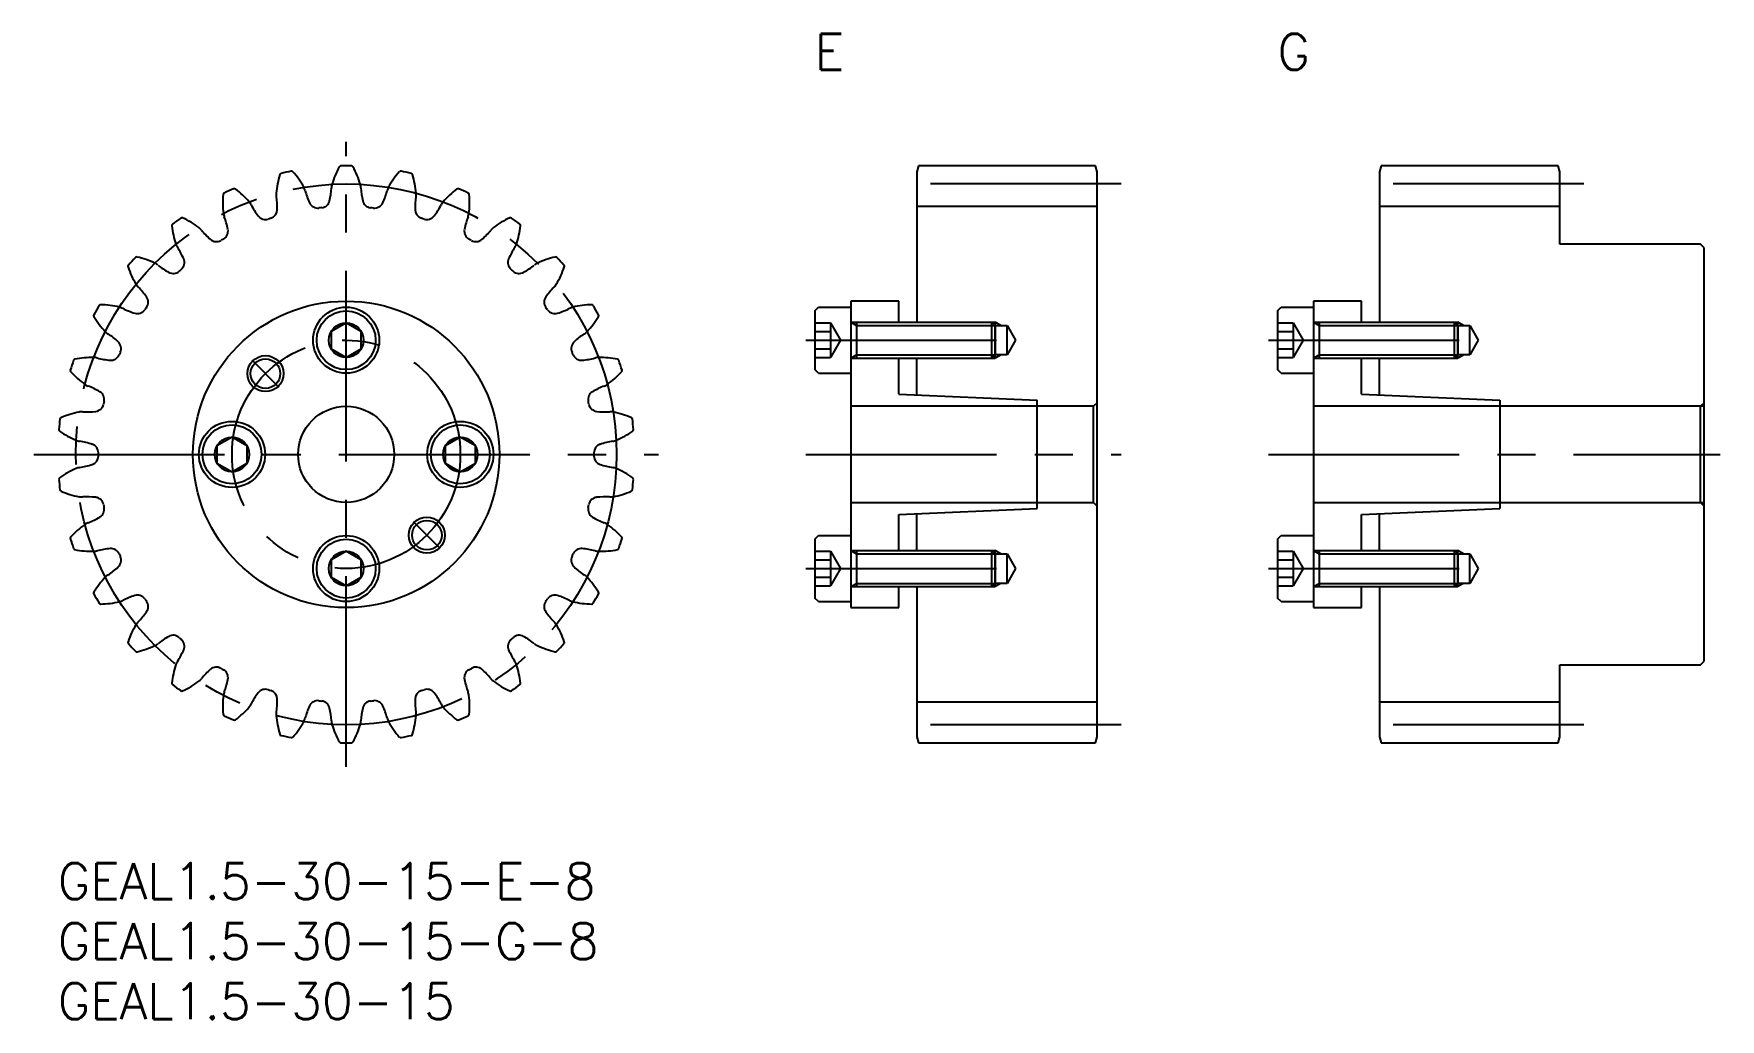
# Model space of a CAD drawing. Extents: x -2 to 138, y -13 to 69.
import ezdxf

# ---------------------------------------------------------------- set-up
doc = ezdxf.new("R2010")
doc.units = 0
doc.header["$LTSCALE"] = 0.5
doc.linetypes.add('CENTER', pattern=[50.8, 31.75, -6.35, 6.35, -6.35])
for name, color, linetype in [('MSM_CENTER', 1, 'CENTER'), ('MSM_CONTINUOUS', 7, 'CONTINUOUS'), ('MSM_NARROW', 5, 'CONTINUOUS'), ('MSM_PART_NUMBER', 7, 'CONTINUOUS')]:
    doc.layers.add(name, color=color, linetype=linetype)
doc.styles.get("Standard").update_dxf_attribs({"font": 'txt.shx', "height": 1, "bigfont": 'bigfont.shx'})

# ---------------------------------------------------------------- blocks, each defined once
blk = doc.blocks.new('*U3')
at = {"layer": 'MSM_PART_NUMBER'}
blk.add_text('GEAL1.5-30-15-G-8', height=3, dxfattribs=at).set_placement((0, -8))
blk = doc.blocks.new('*U4')
at = {"layer": 'MSM_PART_NUMBER'}
blk.add_text('GEAL1.5-30-15-E-8', height=3, dxfattribs=at).set_placement((0, -3))
blk = doc.blocks.new('*U5')
at = {"layer": 'MSM_PART_NUMBER'}
blk.add_text('GEAL1.5-30-15', height=3, dxfattribs=at).set_placement((0, -13))
blk = doc.blocks.new('*U6')
at = {"layer": 'MSM_PART_NUMBER'}
blk.add_text('E', height=3, dxfattribs=at).set_placement((63, 66))
blk = doc.blocks.new('*U7')
at = {"layer": 'MSM_PART_NUMBER'}
blk.add_text('G', height=3, dxfattribs=at).set_placement((101.5, 66))

msp = doc.modelspace()

# ---------------------------------------------------------------- linework, layer by layer
at = {"layer": 'MSM_CENTER'}
for p, q in [((24, 8), (24, 60)), ((88.5, 56.5), (69.5, 56.5)), ((127, 56.5), (108, 56.5)), ((62.25, 43.5), (80.12, 43.5)), ((100.75, 43.5), (118.62, 43.5)), ((16.17, 41.83), (18.4, 39.6)), ((-2, 34), (50, 34)), ((62.25, 34), (88.5, 34)), ((100.75, 34), (138.35, 34)), ((31.83, 26.17), (29.6, 28.4)), ((62.25, 24.5), (80.12, 24.5)), ((100.75, 24.5), (118.62, 24.5)), ((88.5, 11.5), (69.5, 11.5)), ((127, 11.5), (108, 11.5))]:
    msp.add_line(p, q, dxfattribs=at)
for radius in [22.5, 9.5]:
    msp.add_circle((24, 34), radius, dxfattribs=at)
at = {"layer": 'MSM_CONTINUOUS'}
for p, q in [((71.63, 58), (71.5, 57.5)), ((86.37, 58), (71.63, 58)), ((86.5, 57.5), (86.37, 58)), ((110.13, 58), (110, 57.5)), ((124.87, 58), (110.13, 58)), ((125, 57.5), (124.87, 58)), ((71.5, 57.5), (71.5, 45)), ((86.5, 10.5), (86.5, 57.5)), ((110, 57.5), (110, 45)), ((125, 51.5), (125, 57.5)), ((86.5, 54.62), (71.5, 54.62)), ((125, 54.62), (110, 54.62)), ((136.7, 51.5), (125, 51.5)), ((137, 51.2), (136.7, 51.5)), ((137, 16.8), (137, 51.2)), ((66, 46.75), (66, 21.25)), ((70, 46.75), (66, 46.75)), ((70, 45), (70, 46.75)), ((104.5, 46.75), (104.5, 21.25)), ((108.5, 46.75), (104.5, 46.75)), ((108.5, 45), (108.5, 46.75)), ((24, 44.94), (22.75, 44.22)), ((25.25, 44.22), (24, 44.94)), ((63, 45.95), (63.3, 46.25)), ((63, 45.95), (63, 41.05)), ((63, 44.94), (64.3, 44.94)), ((63.3, 46.25), (66, 46.25)), ((64.3, 44.94), (64.3, 42.06)), ((64.3, 44.94), (65.13, 43.5)), ((66, 45), (77.73, 45)), ((66.47, 45), (66.47, 42)), ((77.73, 42), (77.73, 45)), ((77.73, 45), (78, 44.73)), ((101.5, 45.95), (101.8, 46.25)), ((101.5, 45.95), (101.5, 41.05)), ((101.5, 44.94), (102.8, 44.94)), ((101.8, 46.25), (104.5, 46.25)), ((102.8, 44.94), (102.8, 42.06)), ((102.8, 44.94), (103.63, 43.5)), ((104.5, 45), (116.23, 45)), ((104.97, 45), (104.97, 42)), ((116.23, 42), (116.23, 45)), ((116.23, 45), (116.5, 44.73)), ((22.75, 44.22), (22.75, 42.78)), ((25.25, 42.78), (25.25, 44.22)), ((63, 44.22), (64.3, 44.22)), ((78, 44.73), (79, 44.73)), ((78, 44.73), (78, 42.27)), ((79, 42.27), (79, 44.73)), ((79, 44.73), (79.71, 43.5)), ((101.5, 44.22), (102.8, 44.22)), ((116.5, 44.73), (117.5, 44.73)), ((116.5, 44.73), (116.5, 42.27)), ((117.5, 42.27), (117.5, 44.73)), ((117.5, 44.73), (118.21, 43.5)), ((22.75, 42.78), (24, 42.06)), ((24, 42.06), (25.25, 42.78)), ((63, 42.78), (64.3, 42.78)), ((65.13, 43.5), (64.3, 42.06)), ((78, 42.27), (77.73, 42)), ((79, 42.27), (78, 42.27)), ((79.71, 43.5), (79, 42.27)), ((101.5, 42.78), (102.8, 42.78)), ((103.63, 43.5), (102.8, 42.06)), ((116.5, 42.27), (116.23, 42)), ((117.5, 42.27), (116.5, 42.27)), ((118.21, 43.5), (117.5, 42.27)), ((63, 42.06), (64.3, 42.06)), ((63.3, 40.75), (63, 41.05)), ((63.3, 40.75), (66, 40.75)), ((66, 42), (77.73, 42)), ((70, 39), (70, 42)), ((71.5, 38.93), (71.5, 42)), ((101.5, 42.06), (102.8, 42.06)), ((101.8, 40.75), (101.5, 41.05)), ((101.8, 40.75), (104.5, 40.75)), ((104.5, 42), (116.23, 42)), ((108.5, 39), (108.5, 42)), ((110, 38.93), (110, 42)), ((86.2, 38), (66, 38)), ((70, 39), (81.5, 38.5)), ((81.5, 29.5), (81.5, 38.5)), ((86.5, 38.3), (86.2, 38)), ((86.2, 30), (86.2, 38)), ((137, 38), (104.5, 38)), ((108.5, 39), (120, 38.5)), ((120, 38.5), (120, 29.5)), ((137, 38.3), (136.7, 38)), ((136.7, 30), (136.7, 38)), ((14.5, 35.44), (13.25, 34.72)), ((15.75, 34.72), (14.5, 35.44)), ((33.5, 35.44), (32.25, 34.72)), ((34.75, 34.72), (33.5, 35.44)), ((13.25, 34.72), (13.25, 33.28)), ((15.75, 33.28), (15.75, 34.72)), ((32.25, 34.72), (32.25, 33.28)), ((34.75, 33.28), (34.75, 34.72)), ((13.25, 33.28), (14.5, 32.56)), ((14.5, 32.56), (15.75, 33.28)), ((32.25, 33.28), (33.5, 32.56)), ((33.5, 32.56), (34.75, 33.28)), ((66, 30), (86.2, 30)), ((70, 29), (81.5, 29.5)), ((86.2, 30), (86.5, 29.7)), ((104.5, 30), (137, 30)), ((108.5, 29), (120, 29.5)), ((136.7, 30), (137, 29.7)), ((70, 26), (70, 29)), ((71.5, 26), (71.5, 29.07)), ((108.5, 26), (108.5, 29)), ((110, 26), (110, 29.07)), ((63, 26.95), (63.3, 27.25)), ((63, 26.95), (63, 22.05)), ((63.3, 27.25), (66, 27.25)), ((101.5, 26.95), (101.8, 27.25)), ((101.5, 26.95), (101.5, 22.05)), ((101.8, 27.25), (104.5, 27.25)), ((24, 25.94), (22.75, 25.22)), ((25.25, 25.22), (24, 25.94)), ((63, 25.94), (64.3, 25.94)), ((64.3, 25.94), (64.3, 23.06)), ((64.3, 25.94), (65.13, 24.5)), ((66, 26), (77.73, 26)), ((66.47, 26), (66.47, 23)), ((77.73, 23), (77.73, 26)), ((77.73, 26), (78, 25.73)), ((78, 25.73), (79, 25.73)), ((78, 25.73), (78, 23.27)), ((79, 23.27), (79, 25.73)), ((79, 25.73), (79.71, 24.5)), ((101.5, 25.94), (102.8, 25.94)), ((102.8, 25.94), (102.8, 23.06)), ((102.8, 25.94), (103.63, 24.5)), ((104.5, 26), (116.23, 26)), ((104.97, 26), (104.97, 23)), ((116.23, 23), (116.23, 26)), ((116.23, 26), (116.5, 25.73)), ((116.5, 25.73), (117.5, 25.73)), ((116.5, 25.73), (116.5, 23.27)), ((117.5, 23.27), (117.5, 25.73)), ((117.5, 25.73), (118.21, 24.5)), ((22.75, 25.22), (22.75, 23.78)), ((25.25, 23.78), (25.25, 25.22)), ((63, 25.22), (64.3, 25.22)), ((65.13, 24.5), (64.3, 23.06)), ((79.71, 24.5), (79, 23.27)), ((101.5, 25.22), (102.8, 25.22)), ((103.63, 24.5), (102.8, 23.06)), ((118.21, 24.5), (117.5, 23.27)), ((22.75, 23.78), (24, 23.06)), ((24, 23.06), (25.25, 23.78)), ((63, 23.78), (64.3, 23.78)), ((63, 23.06), (64.3, 23.06)), ((66, 23), (77.73, 23)), ((70, 21.25), (70, 23)), ((71.5, 23), (71.5, 10.5)), ((78, 23.27), (77.73, 23)), ((79, 23.27), (78, 23.27)), ((101.5, 23.78), (102.8, 23.78)), ((101.5, 23.06), (102.8, 23.06)), ((104.5, 23), (116.23, 23)), ((108.5, 21.25), (108.5, 23)), ((110, 23), (110, 10.5)), ((116.5, 23.27), (116.23, 23)), ((117.5, 23.27), (116.5, 23.27)), ((63.3, 21.75), (63, 22.05)), ((63.3, 21.75), (66, 21.75)), ((66, 21.25), (70, 21.25)), ((101.8, 21.75), (101.5, 22.05)), ((101.8, 21.75), (104.5, 21.75)), ((104.5, 21.25), (108.5, 21.25)), ((125, 10.5), (125, 16.5)), ((125, 16.5), (136.7, 16.5)), ((136.7, 16.5), (137, 16.8)), ((86.5, 13.37), (71.5, 13.37)), ((125, 13.37), (110, 13.37)), ((71.5, 10.5), (71.63, 10)), ((71.63, 10), (86.37, 10)), ((86.37, 10), (86.5, 10.5)), ((110, 10.5), (110.13, 10)), ((110.13, 10), (124.87, 10)), ((124.87, 10), (125, 10.5))]:
    msp.add_line(p, q, dxfattribs=at)
for centre, radius in [((24, 34), 12.75), ((24, 43.5), 2.75), ((24, 43.5), 2.45), ((24, 43.5), 1.44), ((17.28, 40.72), 1.23), ((24, 34), 4), ((14.5, 34), 2.75), ((33.5, 34), 2.75), ((14.5, 34), 2.45), ((14.5, 34), 1.44), ((33.5, 34), 2.45), ((33.5, 34), 1.44), ((30.72, 27.28), 1.23), ((24, 24.5), 2.75), ((24, 24.5), 2.45), ((24, 24.5), 1.44)]:
    msp.add_circle(centre, radius, dxfattribs=at)
for centre, radius, start, end in [((24, 34), 24, 100.9665, 103.0335), ((19.46, 57.41), 0.15, 41.057, 100.9665), ((29.99, 54.28), 7.5, 150.943, 163), ((23.57, 57.85), 0.15, 91.0335, 150.943), ((24, 34), 24, 88.9665, 91.0335), ((24.43, 57.85), 0.15, 29.057, 88.9665), ((18.01, 54.28), 7.5, 17, 29.057), ((28.54, 57.41), 0.15, 79.0335, 138.943), ((24, 34), 24, 76.9665, 79.0335), ((25.65, 55.08), 7.5, 162.943, 175), ((18.62, 57.24), 0.15, 103.0335, 162.943), ((13.92, 52.59), 7.5, 29, 41.057), ((19.4, 55.63), 1.23, 15.2179, 29), ((16.11, 56.55), 6.67, 347.4878, 356.7821), ((24, 56.11), 1.23, 163, 176.7821), ((24, 56.11), 1.23, 3.2179, 17), ((31.89, 56.55), 6.67, 183.2179, 192.5122), ((28.6, 55.63), 1.23, 151, 164.7821), ((34.08, 52.59), 7.5, 138.943, 151), ((29.38, 57.24), 0.15, 17.057, 76.9665), ((22.35, 55.08), 7.5, 5, 17.057), ((21.23, 54.96), 7.5, 174.943, 187), ((13.91, 55.61), 0.15, 115.0335, 174.943), ((24, 34), 24, 112.9665, 115.0335), ((14.69, 55.96), 0.15, 53.057, 112.9665), ((10.28, 50.09), 7.5, 41, 53.057), ((15.01, 54.2), 1.23, 27.2179, 41), ((22.03, 57.81), 6.67, 207.2179, 216.5122), ((19.4, 55.63), 1.23, 175, 188.7821), ((11.6, 54.42), 6.67, 359.4878, 8.7821), ((27.02, 57.7), 6.67, 195.2179, 204.5122), ((21.64, 55.24), 0.75, 204.5122, 276.3364), ((21.89, 55.27), 0.75, 275.6636, 347.4878), ((26.11, 55.27), 0.75, 192.5122, 264.3364), ((26.36, 55.24), 0.75, 263.6636, 335.4878), ((20.98, 57.7), 6.67, 335.4878, 344.7821), ((36.4, 54.42), 6.67, 171.2179, 180.5122), ((28.6, 55.63), 1.23, 351.2179, 5), ((25.97, 57.81), 6.67, 323.4878, 332.7821), ((32.99, 54.2), 1.23, 139, 152.7821), ((37.72, 50.09), 7.5, 126.943, 139), ((33.31, 55.96), 0.15, 67.0335, 126.943), ((24, 34), 24, 64.9665, 67.0335), ((34.09, 55.61), 0.15, 5.057, 64.9665), ((26.77, 54.96), 7.5, 353, 5.057), ((24, 34), 24, 124.9665, 127.0335), ((10.33, 53.54), 0.15, 65.057, 124.9665), ((7.23, 46.88), 7.5, 53, 65.057), ((15.01, 54.2), 1.23, 187, 200.7821), ((7.62, 51.4), 6.67, 11.4878, 20.7821), ((17.28, 54.29), 0.75, 216.5122, 288.3364), ((24, 34), 20.62, 107.6636, 108.3364), ((17.51, 54.37), 0.75, 287.6636, 359.4878), ((24, 34), 20.63, 95.6636, 96.3364), ((24, 34), 20.62, 83.6636, 84.3364), ((30.49, 54.37), 0.75, 180.5122, 252.3364), ((24, 34), 20.62, 71.6636, 72.3364), ((30.72, 54.29), 0.75, 251.6636, 323.4878), ((40.38, 51.4), 6.67, 159.2179, 168.5122), ((32.99, 54.2), 1.23, 339.2179, 353), ((40.77, 46.88), 7.5, 114.943, 127), ((37.67, 53.54), 0.15, 55.0335, 114.943), ((24, 34), 24, 52.9665, 55.0335), ((9.64, 53.04), 0.15, 127.0335, 186.943), ((16.93, 53.93), 7.5, 186.943, 199), ((11, 51.89), 1.23, 39.2179, 53), ((17.12, 56.88), 6.67, 219.2179, 228.5122), ((13.42, 52.57), 0.75, 299.6636, 11.4878), ((34.58, 52.57), 0.75, 168.5122, 240.3364), ((30.88, 56.88), 6.67, 311.4878, 320.7821), ((37, 51.89), 1.23, 127, 140.7821), ((31.07, 53.93), 7.5, 341, 353.057), ((38.36, 53.04), 0.15, 353.057, 52.9665), ((11, 51.89), 1.23, 199, 212.7821), ((4.36, 47.61), 6.67, 23.4878, 32.7821), ((13.2, 52.45), 0.75, 228.5122, 300.3364), ((24, 34), 20.62, 119.6636, 120.3364), ((24, 34), 20.62, 59.6636, 60.3364), ((34.8, 52.45), 0.75, 239.6636, 311.4878), ((43.64, 47.61), 6.67, 147.2179, 156.5122), ((37, 51.89), 1.23, 327.2179, 341), ((5.99, 49.64), 0.15, 139.0335, 198.943), ((12.94, 52.02), 7.5, 198.943, 211), ((24, 34), 24, 136.9665, 139.0335), ((6.57, 50.28), 0.15, 77.057, 136.9665), ((4.92, 43.11), 7.5, 65, 77.057), ((7.57, 48.79), 1.23, 51.2179, 65), ((12.52, 54.95), 6.67, 231.2179, 240.5122), ((9.6, 49.8), 0.75, 240.5122, 312.3364), ((24, 34), 20.62, 131.6636, 132.3364), ((9.79, 49.97), 0.75, 311.6636, 23.4878), ((38.21, 49.97), 0.75, 156.5122, 228.3364), ((24, 34), 20.62, 47.6636, 48.3364), ((38.4, 49.8), 0.75, 227.6636, 299.4878), ((35.48, 54.95), 6.67, 299.4878, 308.7821), ((40.43, 48.79), 1.23, 115, 128.7821), ((43.08, 43.11), 7.5, 102.943, 115), ((41.43, 50.28), 0.15, 43.0335, 102.943), ((35.06, 52.02), 7.5, 329, 341.057), ((24, 34), 24, 40.9665, 43.0335), ((42.01, 49.64), 0.15, 341.057, 40.9665), ((7.57, 48.79), 1.23, 211, 224.7821), ((1.96, 43.23), 6.67, 35.4878, 44.7821), ((46.04, 43.23), 6.67, 135.2179, 144.5122), ((40.43, 48.79), 1.23, 315.2179, 329), ((24, 34), 24, 148.9665, 151.0335), ((3.56, 46.3), 0.15, 89.057, 148.9665), ((3.44, 38.95), 7.5, 77, 89.057), ((6.78, 46.67), 0.75, 323.6636, 35.4878), ((41.22, 46.67), 0.75, 144.5122, 216.3364), ((44.56, 38.95), 7.5, 90.943, 103), ((44.44, 46.3), 0.15, 31.0335, 90.943), ((24, 34), 24, 28.9665, 31.0335), ((3.13, 45.55), 0.15, 151.0335, 210.943), ((9.44, 49.33), 7.5, 210.943, 223), ((4.85, 45.05), 1.23, 63.2179, 77), ((8.41, 52.11), 6.67, 243.2179, 252.5122), ((6.63, 46.46), 0.75, 252.5122, 324.3364), ((24, 34), 20.63, 143.6636, 144.3364), ((24, 34), 20.62, 35.6636, 36.3364), ((41.37, 46.46), 0.75, 215.6636, 287.4878), ((39.59, 52.11), 6.67, 287.4878, 296.7821), ((43.15, 45.05), 1.23, 103, 116.7821), ((38.56, 49.33), 7.5, 317, 329.057), ((44.87, 45.55), 0.15, 329.057, 28.9666), ((4.85, 45.05), 1.23, 223, 236.7821), ((0.53, 38.45), 6.67, 47.4878, 56.7821), ((47.47, 38.45), 6.67, 123.2179, 132.5122), ((43.15, 45.05), 1.23, 303.2179, 317), ((4.42, 42.58), 0.75, 264.5122, 336.3364), ((4.52, 42.81), 0.75, 335.6636, 47.4878), ((24, 34), 20.62, 155.6636, 156.3364), ((43.48, 42.81), 0.75, 132.5122, 204.3364), ((24, 34), 20.63, 23.6636, 24.3364), ((43.58, 42.58), 0.75, 203.6636, 275.4878), ((24, 34), 24, 160.9665, 163.0335), ((1.19, 40.96), 0.15, 163.0335, 222.943), ((6.57, 45.97), 7.5, 222.943, 235), ((1.45, 41.78), 0.15, 101.057, 160.9666), ((2.86, 34.56), 7.5, 89, 101.057), ((2.97, 40.83), 1.23, 75.2179, 89), ((4.99, 48.47), 6.67, 255.2179, 264.5122), ((43.01, 48.47), 6.67, 275.4878, 284.7821), ((45.03, 40.83), 1.23, 91, 104.7821), ((45.14, 34.56), 7.5, 78.943, 91), ((41.43, 45.97), 7.5, 305, 317.057), ((46.55, 41.78), 0.15, 19.0335, 78.943), ((24, 34), 24, 16.9665, 19.0335), ((46.81, 40.96), 0.15, 317.057, 16.9666), ((2.97, 40.83), 1.23, 235, 248.7821), ((0.11, 33.47), 6.67, 59.4878, 68.7821), ((47.89, 33.47), 6.67, 111.2179, 120.5122), ((45.03, 40.83), 1.23, 291.2179, 305), ((3.07, 38.32), 0.75, 276.5122, 348.3364), ((3.12, 38.57), 0.75, 347.6636, 59.4878), ((24, 34), 20.62, 167.6636, 168.3364), ((44.88, 38.57), 0.75, 120.5122, 192.3364), ((24, 34), 20.63, 11.6636, 12.3364), ((44.93, 38.32), 0.75, 191.6636, 263.4878), ((24, 34), 24, 172.9665, 175.0335), ((0.33, 36.92), 0.15, 113.057, 172.9665), ((3.21, 30.16), 7.5, 101, 113.057), ((2.01, 36.31), 1.23, 87.2179, 101), ((2.4, 44.2), 6.67, 267.2179, 276.5122), ((45.6, 44.2), 6.67, 263.4878, 272.7821), ((45.99, 36.31), 1.23, 79, 92.7821), ((44.79, 30.16), 7.5, 66.943, 79), ((47.67, 36.92), 0.15, 7.0335, 66.943), ((24, 34), 24, 4.9665, 7.0335), ((0.24, 36.06), 0.15, 175.0335, 234.943), ((4.46, 42.08), 7.5, 234.943, 247), ((2.01, 36.31), 1.23, 247, 260.7821), ((0.75, 28.51), 6.67, 71.4878, 80.7821), ((47.25, 28.51), 6.67, 99.2179, 108.5122), ((45.99, 36.31), 1.23, 279.2179, 293), ((43.54, 42.08), 7.5, 293, 305.057), ((47.76, 36.06), 0.15, 305.057, 4.9665), ((2.63, 34.13), 0.75, 359.6636, 71.4878), ((2.63, 33.87), 0.75, 288.5122, 0.3364), ((24, 34), 20.63, 179.6636, 180.3364), ((45.37, 34.13), 0.75, 108.5122, 180.3364), ((24, 34), 20.63, 359.6636, 0.3364), ((45.37, 33.87), 0.75, 179.6636, 251.4878), ((4.46, 25.92), 7.5, 113, 125.057), ((2.01, 31.69), 1.23, 99.2179, 113), ((0.75, 39.49), 6.67, 279.2179, 288.5122), ((47.25, 39.49), 6.67, 251.4878, 260.7821), ((45.99, 31.69), 1.23, 67, 80.7821), ((43.54, 25.92), 7.5, 54.943, 67), ((0.24, 31.94), 0.15, 125.057, 184.9666), ((24, 34), 24, 184.9665, 187.0335), ((0.33, 31.08), 0.15, 187.0335, 246.943), ((3.21, 37.84), 7.5, 246.943, 259), ((44.79, 37.84), 7.5, 281, 293.057), ((47.67, 31.08), 0.15, 293.057, 352.9665), ((24, 34), 24, 352.9665, 355.0335), ((47.76, 31.94), 0.15, 355.0335, 54.943), ((2.01, 31.69), 1.23, 259, 272.7821), ((2.4, 23.8), 6.67, 83.4878, 92.7821), ((3.07, 29.68), 0.75, 11.6636, 83.4878), ((3.12, 29.43), 0.75, 300.5122, 12.3364), ((24, 34), 20.63, 191.6636, 192.3364), ((44.88, 29.43), 0.75, 167.6636, 239.4878), ((24, 34), 20.62, 347.6636, 348.3364), ((44.93, 29.68), 0.75, 96.5122, 168.3364), ((45.6, 23.8), 6.67, 87.2179, 96.5122), ((45.99, 31.69), 1.23, 267.2179, 281), ((6.57, 22.03), 7.5, 125, 137.057), ((2.97, 27.17), 1.23, 111.2179, 125), ((0.11, 34.53), 6.67, 291.2179, 300.5122), ((47.89, 34.53), 6.67, 239.4878, 248.7821), ((45.03, 27.17), 1.23, 55, 68.7821), ((41.43, 22.03), 7.5, 42.943, 55), ((1.19, 27.04), 0.15, 137.057, 196.9665), ((24, 34), 24, 196.9665, 199.0335), ((24, 34), 24, 340.9665, 343.0335), ((46.81, 27.04), 0.15, 343.0335, 42.943), ((1.45, 26.22), 0.15, 199.0335, 258.9431), ((2.86, 33.44), 7.5, 258.943, 271), ((2.97, 27.17), 1.23, 271, 284.7821), ((4.99, 19.53), 6.67, 95.4878, 104.7821), ((4.42, 25.42), 0.75, 23.6636, 95.4878), ((4.52, 25.19), 0.75, 312.5122, 24.3364), ((24, 34), 20.62, 203.6636, 204.3364), ((43.48, 25.19), 0.75, 155.6636, 227.4878), ((24, 34), 20.63, 335.6636, 336.3364), ((43.58, 25.42), 0.75, 84.5122, 156.3364), ((43.01, 19.53), 6.67, 75.2179, 84.5122), ((45.03, 27.17), 1.23, 255.2179, 269), ((45.14, 33.44), 7.5, 269, 281.057), ((46.55, 26.22), 0.15, 281.057, 340.9665), ((4.85, 22.95), 1.23, 123.2179, 137), ((0.53, 29.55), 6.67, 303.2179, 312.5122), ((47.47, 29.55), 6.67, 227.4878, 236.7821), ((43.15, 22.95), 1.23, 43, 56.7821), ((3.13, 22.45), 0.15, 149.057, 208.9665), ((9.44, 18.67), 7.5, 137, 149.057), ((38.56, 18.67), 7.5, 30.943, 43), ((44.87, 22.45), 0.15, 331.0335, 30.943), ((24, 34), 24, 208.9665, 211.0335), ((3.56, 21.7), 0.15, 211.0335, 270.943), ((3.44, 29.05), 7.5, 270.943, 283), ((4.85, 22.95), 1.23, 283, 296.7821), ((8.41, 15.89), 6.67, 107.4878, 116.7821), ((6.63, 21.54), 0.75, 35.6636, 107.4878), ((24, 34), 20.62, 215.6636, 216.3364), ((6.78, 21.33), 0.75, 324.5122, 36.3364), ((41.22, 21.33), 0.75, 143.6636, 215.4878), ((24, 34), 20.62, 323.6636, 324.3364), ((41.37, 21.54), 0.75, 72.5122, 144.3364), ((39.59, 15.89), 6.67, 63.2179, 72.5122), ((43.15, 22.95), 1.23, 243.2179, 257), ((44.56, 29.05), 7.5, 257, 269.057), ((44.44, 21.7), 0.15, 269.057, 328.9665), ((24, 34), 24, 328.9665, 331.0335), ((12.94, 15.98), 7.5, 149, 161.057), ((7.57, 19.21), 1.23, 135.2179, 149), ((1.96, 24.77), 6.67, 315.2179, 324.5122), ((46.04, 24.77), 6.67, 215.4878, 224.7821), ((40.43, 19.21), 1.23, 31, 44.7821), ((35.06, 15.98), 7.5, 18.943, 31), ((5.99, 18.36), 0.15, 161.057, 220.9665), ((24, 34), 24, 220.9665, 223.0335), ((7.57, 19.21), 1.23, 295, 308.7821), ((12.52, 13.05), 6.67, 119.4878, 128.7821), ((9.6, 18.2), 0.75, 47.6636, 119.4878), ((24, 34), 20.62, 227.6636, 228.3364), ((9.79, 18.03), 0.75, 336.5122, 48.3364), ((38.21, 18.03), 0.75, 131.6636, 203.4878), ((24, 34), 20.63, 311.6636, 312.3364), ((38.4, 18.2), 0.75, 60.5122, 132.3364), ((35.48, 13.05), 6.67, 51.2179, 60.5122), ((40.43, 19.21), 1.23, 231.2179, 245), ((24, 34), 24, 316.9665, 319.0335), ((42.01, 18.36), 0.15, 319.0335, 18.943), ((6.57, 17.72), 0.15, 223.0335, 282.9431), ((4.92, 24.89), 7.5, 282.943, 295), ((4.36, 20.39), 6.67, 327.2179, 336.5122), ((43.64, 20.39), 6.67, 203.4878, 212.7821), ((43.08, 24.89), 7.5, 245, 257.057), ((41.43, 17.72), 0.15, 257.057, 316.9665), ((16.93, 14.07), 7.5, 161, 173.057), ((11, 16.11), 1.23, 147.2179, 161), ((17.12, 11.12), 6.67, 131.4878, 140.7821), ((13.2, 15.55), 0.75, 59.6636, 131.4878), ((24, 34), 20.62, 239.6636, 240.3364), ((13.42, 15.43), 0.75, 348.5122, 60.3364), ((34.58, 15.43), 0.75, 119.6636, 191.4878), ((24, 34), 20.63, 299.6636, 300.3364), ((34.8, 15.55), 0.75, 48.5122, 120.3364), ((30.88, 11.12), 6.67, 39.2179, 48.5122), ((37, 16.11), 1.23, 19, 32.7821), ((31.07, 14.07), 7.5, 6.943, 19), ((9.64, 14.96), 0.15, 173.057, 232.9665), ((24, 34), 24, 232.9665, 235.0335), ((10.33, 14.46), 0.15, 235.0335, 294.943), ((7.23, 21.12), 7.5, 294.943, 307), ((11, 16.11), 1.23, 307, 320.7821), ((15.01, 13.8), 1.23, 159.2179, 173), ((7.62, 16.6), 6.67, 339.2179, 348.5122), ((22.03, 10.19), 6.67, 143.4878, 152.7821), ((17.28, 13.71), 0.75, 71.6636, 143.4878), ((24, 34), 20.62, 251.6636, 252.3364), ((17.51, 13.63), 0.75, 0.5122, 72.3364), ((30.49, 13.63), 0.75, 107.6636, 179.4878), ((24, 34), 20.63, 287.6636, 288.3364), ((30.72, 13.71), 0.75, 36.5122, 108.3364), ((25.97, 10.19), 6.67, 27.2179, 36.5122), ((40.38, 16.6), 6.67, 191.4878, 200.7821), ((32.99, 13.8), 1.23, 7, 20.7821), ((37, 16.11), 1.23, 219.2179, 233), ((40.77, 21.12), 7.5, 233, 245.057), ((37.67, 14.46), 0.15, 245.057, 304.9665), ((24, 34), 24, 304.9665, 307.0335), ((38.36, 14.96), 0.15, 307.0335, 6.943), ((21.23, 13.04), 7.5, 173, 185.057), ((10.28, 17.91), 7.5, 306.943, 319), ((15.01, 13.8), 1.23, 319, 332.7821), ((11.6, 13.58), 6.67, 351.2179, 0.5122), ((27.02, 10.3), 6.67, 155.4878, 164.7821), ((21.64, 12.76), 0.75, 83.6636, 155.4878), ((24, 34), 20.63, 263.6636, 264.3364), ((21.89, 12.73), 0.75, 12.5122, 84.3364), ((16.11, 11.45), 6.67, 3.2179, 12.5122), ((31.89, 11.45), 6.67, 167.4878, 176.7821), ((26.11, 12.73), 0.75, 95.6636, 167.4878), ((24, 34), 20.63, 275.6636, 276.3364), ((26.36, 12.76), 0.75, 24.5122, 96.3364), ((20.98, 10.3), 6.67, 15.2179, 24.5122), ((36.4, 13.58), 6.67, 179.4878, 188.7821), ((32.99, 13.8), 1.23, 207.2179, 221), ((37.72, 17.91), 7.5, 221, 233.057), ((26.77, 13.04), 7.5, 354.943, 7), ((13.91, 12.39), 0.15, 185.057, 244.9666), ((24, 34), 24, 244.9665, 247.0335), ((14.69, 12.04), 0.15, 247.0335, 306.9431), ((19.4, 12.37), 1.23, 171.2179, 185), ((25.65, 12.92), 7.5, 185, 197.057), ((13.92, 15.41), 7.5, 318.943, 331), ((19.4, 12.37), 1.23, 331, 344.7821), ((24, 11.89), 1.23, 183.2179, 197), ((29.99, 13.72), 7.5, 197, 209.057), ((18.01, 13.72), 7.5, 330.943, 343), ((24, 11.89), 1.23, 343, 356.7821), ((28.6, 12.37), 1.23, 195.2179, 209), ((34.08, 15.41), 7.5, 209, 221.057), ((22.35, 12.92), 7.5, 342.943, 355), ((28.6, 12.37), 1.23, 355, 8.7821), ((33.31, 12.04), 0.15, 233.057, 292.9665), ((24, 34), 24, 292.9665, 295.0335), ((34.09, 12.39), 0.15, 295.0335, 354.943), ((18.62, 10.76), 0.15, 197.057, 256.9666), ((24, 34), 24, 256.9665, 259.0335), ((19.46, 10.59), 0.15, 259.0335, 318.943), ((23.57, 10.15), 0.15, 209.057, 268.9666), ((24, 34), 24, 268.9665, 271.0335), ((24.43, 10.15), 0.15, 271.0335, 330.943), ((28.54, 10.59), 0.15, 221.057, 280.9665), ((24, 34), 24, 280.9665, 283.0335), ((29.38, 10.76), 0.15, 283.0335, 342.943)]:
    msp.add_arc(centre, radius, start, end, dxfattribs=at)
at = {"layer": 'MSM_NARROW'}
for p, q in [((66, 45), (66.47, 44.73)), ((77.73, 45), (78, 45)), ((78, 42), (78, 45)), ((78.47, 44.73), (78, 45)), ((104.5, 45), (104.97, 44.73)), ((116.23, 45), (116.5, 45)), ((116.5, 42), (116.5, 45)), ((116.97, 44.73), (116.5, 45)), ((66.47, 44.73), (78, 44.73)), ((104.97, 44.73), (116.5, 44.73)), ((66, 42), (66.47, 42.27)), ((66.47, 42.27), (78, 42.27)), ((78.47, 42.27), (78, 42)), ((104.5, 42), (104.97, 42.27)), ((104.97, 42.27), (116.5, 42.27)), ((116.97, 42.27), (116.5, 42)), ((77.73, 42), (78, 42)), ((116.23, 42), (116.5, 42)), ((66, 26), (66.47, 25.73)), ((66.47, 25.73), (78, 25.73)), ((77.73, 26), (78, 26)), ((78, 23), (78, 26)), ((78.47, 25.73), (78, 26)), ((104.5, 26), (104.97, 25.73)), ((104.97, 25.73), (116.5, 25.73)), ((116.23, 26), (116.5, 26)), ((116.5, 23), (116.5, 26)), ((116.97, 25.73), (116.5, 26)), ((66, 23), (66.47, 23.27)), ((66.47, 23.27), (78, 23.27)), ((77.73, 23), (78, 23)), ((78.47, 23.27), (78, 23)), ((104.5, 23), (104.97, 23.27)), ((104.97, 23.27), (116.5, 23.27)), ((116.23, 23), (116.5, 23)), ((116.97, 23.27), (116.5, 23))]:
    msp.add_line(p, q, dxfattribs=at)
for centre in [(17.28, 40.72), (30.72, 27.28)]:
    msp.add_circle(centre, 1.5, dxfattribs=at)

# ---------------------------------------------------------------- block references
at = {"layer": 'MSM_CONTINUOUS'}
for name in ['*U6', '*U7', '*U4', '*U3', '*U5']:
    msp.add_blockref(name, (0, 0), dxfattribs=at)

doc.saveas('drawing.dxf')
